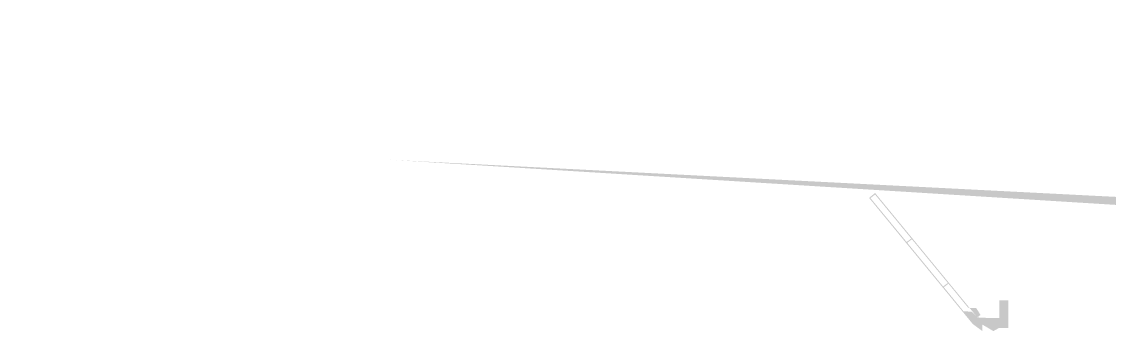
# Model space of a CAD drawing. Header units: millimetres. Extents: x -220 to 35592, y 35 to 30950.
# Drawn here: x -220 to 1129, y 35 to 416 of the extents above; entities that cross this region are included whole.
import ezdxf

# ---------------------------------------------------------------- set-up
doc = ezdxf.new("R2010")
doc.units = ezdxf.units.MM
doc.header["$LTSCALE"] = 350
doc.header["$MEASUREMENT"] = 0
doc.layers.add('030', color=30, linetype='Continuous', lineweight=30)

msp = doc.modelspace()

# ---------------------------------------------------------------- hatches: boundary and pattern name
at = {"layer": '030'}
msp.add_hatch(color=256, dxfattribs=at).paths.add_polyline_path([(-215.4, 416.4), (-219.6, 390.3)])
h = msp.add_hatch(color=256, dxfattribs=at)
edge = h.paths.add_edge_path(flags=0)
edge.add_line((1115.1, 201), (239.1, 245.8))
edge.add_line((225.1, 246.5), (1129.1, 200.3))
edge = h.paths.add_edge_path()
edge.add_line((225.1, 236.4), (225.1, 246.5))
edge.add_line((1115.1, 201), (239.1, 245.8))
edge.add_line((1129.1, 190.4), (1129.1, 200.3))
edge.add_line((1129.1, 190.4), (1125.1, 190.4))
edge.add_line((1125.1, 190.4), (1125.1, 199.5))
edge.add_line((1125.1, 199.5), (991.1, 206.3))
edge.add_line((991.1, 197.5), (991.1, 206.3))
edge.add_line((983.1, 197.5), (991.1, 197.5))
edge.add_line((983.1, 197.5), (983.1, 206.7))
edge.add_line((829.1, 214.6), (983.1, 206.7))
edge.add_line((829.1, 214.6), (829.1, 206.8))
edge.add_line((822.7, 207.1), (829.1, 206.8))
edge.add_line((822.7, 212.5), (822.7, 207.1))
edge.add_line((811.5, 213.1), (822.7, 212.5))
edge.add_line((811.5, 213.1), (811.5, 207.7))
edge.add_line((805.1, 208), (811.5, 207.7))
edge.add_line((805.1, 215.8), (805.1, 208))
edge.add_line((805.1, 215.8), (651.1, 223.7))
edge.add_line((651.1, 214.8), (651.1, 223.7))
edge.add_line((643.1, 214.8), (651.1, 214.8))
edge.add_line((643.1, 214.8), (643.1, 224.1))
edge.add_line((511.1, 230.9), (643.1, 224.1))
edge.add_line((511.1, 222), (511.1, 230.9))
edge.add_line((503.1, 222), (511.1, 222))
edge.add_line((503.1, 222), (503.1, 231.3))
edge.add_line((371.1, 238), (503.1, 231.3))
edge.add_line((371.1, 229.1), (371.1, 238))
edge.add_line((363.1, 229.1), (371.1, 229.1))
edge.add_line((363.1, 229.1), (363.1, 238.4))
edge.add_line((229.1, 245.3), (363.1, 238.4))
edge.add_line((229.1, 245.3), (229.1, 236.4))
edge.add_line((229.1, 236.4), (225.1, 236.4))
h.paths.add_polyline_path([(225.1, 236.4), (225.1, 246.5), (1129.1, 200.3), (1129.1, 190.4), (1125.1, 190.4), (1125.1, 199.5), (991.1, 206.3), (991.1, 197.5), (983.1, 197.5), (983.1, 206.7), (829.1, 214.6), (829.1, 206.8), (822.7, 207.1), (822.7, 212.5), (811.5, 213.1), (811.5, 207.7), (805.1, 208), (805.1, 215.8), (651.1, 223.7), (651.1, 214.8), (643.1, 214.8), (643.1, 224.1), (511.1, 230.9), (511.1, 222), (503.1, 222), (503.1, 231.3), (371.1, 238), (371.1, 229.1), (363.1, 229.1), (363.1, 238.4), (229.1, 245.3), (229.1, 236.4)], flags=16)
h.paths.add_polyline_path([(229.1, 236.4), (229.1, 245.3)], flags=0)
h.paths.add_polyline_path([(229.1, 236.4), (229.1, 245.3)], flags=0)
h.paths.add_polyline_path([(229.1, 236.4), (229.1, 245.3)], flags=0)
h.paths.add_polyline_path([(229.1, 236.4), (229.1, 245.3)], flags=0)
h.paths.add_polyline_path([(229.1, 236.4), (229.1, 245.3)], flags=0)
h.paths.add_polyline_path([(229.1, 236.4), (229.1, 245.3)], flags=0)
h.paths.add_polyline_path([(229.1, 236.4), (229.1, 245.3)], flags=0)
h.paths.add_polyline_path([(229.1, 236.4), (229.1, 245.3)], flags=0)
h.paths.add_polyline_path([(229.1, 236.4), (229.1, 245.3)], flags=0)
h.paths.add_polyline_path([(229.1, 236.4), (229.1, 245.3)], flags=0)
h.paths.add_polyline_path([(229.1, 236.4), (229.1, 245.3)], flags=0)
h.paths.add_polyline_path([(229.1, 236.4), (229.1, 245.3)], flags=0)
h.paths.add_polyline_path([(229.1, 236.4), (229.1, 245.3)], flags=0)
h.paths.add_polyline_path([(229.1, 236.4), (229.1, 245.3)], flags=0)
h.paths.add_polyline_path([(229.1, 236.4), (229.1, 245.3)], flags=0)
h.paths.add_polyline_path([(229.1, 236.4), (229.1, 245.3)], flags=0)
h.paths.add_polyline_path([(229.1, 236.4), (229.1, 245.3)], flags=0)
h.paths.add_polyline_path([(229.1, 236.4), (229.1, 245.3)], flags=0)
h.paths.add_polyline_path([(229.1, 236.4), (229.1, 245.3)], flags=0)
h.paths.add_polyline_path([(229.1, 236.4), (229.1, 245.3)], flags=0)
h.paths.add_polyline_path([(229.1, 236.4), (229.1, 245.3)], flags=0)
h.paths.add_polyline_path([(229.1, 236.4), (229.1, 245.3)], flags=0)
h.paths.add_polyline_path([(229.1, 236.4), (229.1, 245.3)], flags=0)
h.paths.add_polyline_path([(229.1, 236.4), (229.1, 245.3)], flags=0)
h.paths.add_polyline_path([(229.1, 236.4), (229.1, 245.3)], flags=0)
h.paths.add_polyline_path([(229.1, 236.4), (229.1, 245.3)], flags=0)
h.paths.add_polyline_path([(229.1, 236.4), (229.1, 245.3)], flags=0)
h.paths.add_polyline_path([(229.1, 236.4), (229.1, 245.3)], flags=0)
h.paths.add_polyline_path([(229.1, 236.4), (229.1, 245.3)], flags=0)
h.paths.add_polyline_path([(229.1, 236.4), (229.1, 245.3)], flags=0)
h.paths.add_polyline_path([(229.1, 236.4), (229.1, 245.3)], flags=0)
h.paths.add_polyline_path([(229.1, 236.4), (229.1, 245.3)], flags=0)
h.paths.add_polyline_path([(229.1, 236.4), (229.1, 245.3)], flags=0)
h.paths.add_polyline_path([(229.1, 236.4), (229.1, 245.3)], flags=0)
h.paths.add_polyline_path([(229.1, 236.4), (229.1, 245.3)], flags=0)
h.paths.add_polyline_path([(229.1, 236.4), (229.1, 245.3)], flags=0)
h.paths.add_polyline_path([(229.1, 236.4), (229.1, 245.3)], flags=0)
h.paths.add_polyline_path([(229.1, 236.4), (229.1, 245.3)], flags=0)
h.paths.add_polyline_path([(229.1, 236.4), (229.1, 245.3)], flags=0)
h.paths.add_polyline_path([(229.1, 236.4), (229.1, 245.3)], flags=0)
h.paths.add_polyline_path([(229.1, 236.4), (229.1, 245.3)], flags=0)
h.paths.add_polyline_path([(229.1, 236.4), (229.1, 245.3)], flags=0)
h.paths.add_polyline_path([(229.1, 236.4), (229.1, 245.3)], flags=0)
h.paths.add_polyline_path([(229.1, 236.4), (229.1, 245.3)], flags=0)
h.paths.add_polyline_path([(229.1, 236.4), (229.1, 245.3)], flags=0)
h.paths.add_polyline_path([(229.1, 236.4), (229.1, 245.3)], flags=0)
h.paths.add_polyline_path([(229.1, 236.4), (229.1, 245.3)], flags=0)
h.paths.add_polyline_path([(229.1, 236.4), (229.1, 245.3)], flags=0)
edge = h.paths.add_edge_path(flags=0)
edge.add_line((1129.1, 199.3), (1129.1, 190.4))
h = msp.add_hatch(color=256, dxfattribs=at)
edge = h.paths.add_edge_path()
edge.add_line((832, 205.1), (824.6, 199))
edge.add_line((824.6, 199), (952.3, 43.5))
edge.add_line((964.2, 34.6), (964.2, 42.7))
edge.add_line((977.8, 34.6), (964.2, 34.6))
edge.add_line((977.8, 34.6), (985, 38.6))
edge.add_line((996.1, 38.6), (985, 38.6))
edge.add_line((996.1, 72.6), (996.1, 38.6))
edge.add_line((996.1, 72.6), (985, 72.6))
edge.add_line((985, 72.6), (985, 50.7))
edge.add_line((974.1, 50.7), (985, 50.7))
edge.add_line((832, 205.1), (958.1, 51.5))
h.paths.add_polyline_path([(832, 203.2), (826.3, 198.8), (870.9, 144.6), (876.6, 148.9)], flags=16)
h.paths.add_polyline_path([(877.4, 148), (871.6, 143.7), (915.9, 89.7), (921.7, 94)], flags=16)
edge = h.paths.add_edge_path(flags=16)
edge.add_line((922.5, 93.1), (916.7, 88.8))
edge.add_line((916.7, 88.8), (941, 59.1))
edge.add_line((951, 58.6), (958.4, 51.7))
edge.add_line((960.1, 53.1), (958.4, 51.7))
edge.add_line((961.9, 54.6), (960.1, 53.1))
edge.add_line((956.8, 62.9), (961.9, 54.6))
edge.add_line((922.5, 93.1), (946.8, 63.4))

doc.saveas('drawing.dxf')
